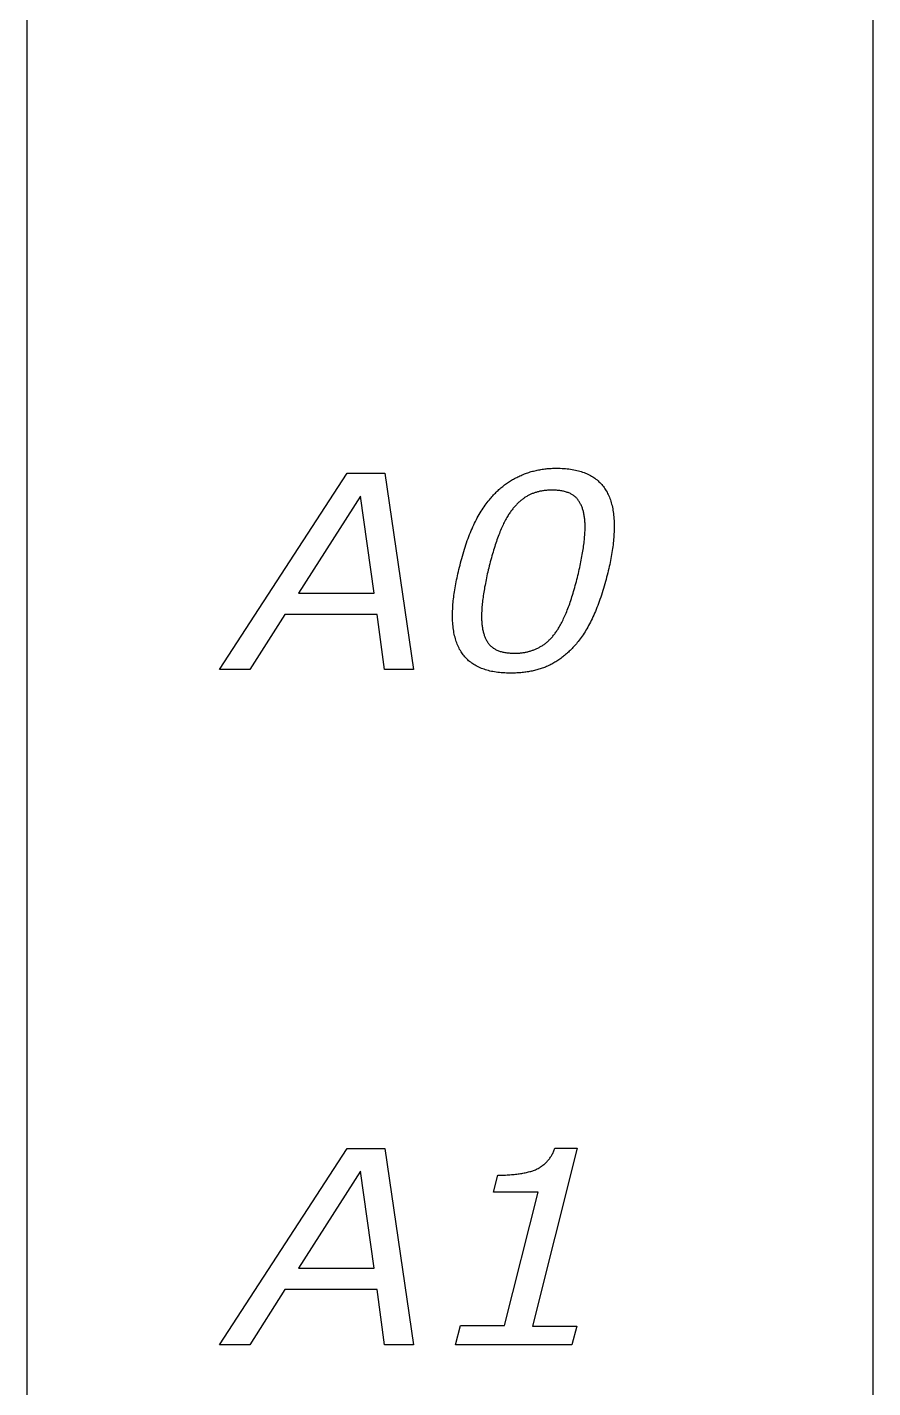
# Model space of a CAD drawing. Extents: x 0.06 to 4.03, y 0.06 to 10.05.
# Drawn here: x 0.061 to 2.026, y 3.557 to 6.72 of the extents above; entities that cross this region are included whole.
import ezdxf

# ---------------------------------------------------------------- set-up
doc = ezdxf.new("R2010")
doc.units = 0
doc.layers.add('CAPA_1', color=7, linetype='CONTINUOUS')

msp = doc.modelspace()

# ---------------------------------------------------------------- linework, layer by layer
at = {"layer": 'CAPA_1', "color": 7}
for points in [[(0.0615, 9.143), (2.0257, 9.143), (2.0257, 0.0605), (0.0615, 0.0605)], [(0.9584, 5.2266), (0.8912, 5.2266), (0.8745, 5.3549), (0.6598, 5.3549), (0.5782, 5.2266), (0.5083, 5.2266), (0.8046, 5.683), (0.8922, 5.683)], [(0.8671, 5.4046), (0.836, 5.6298), (0.6915, 5.4046)], [(0.9584, 3.6571), (0.8912, 3.6571), (0.8745, 3.7855), (0.6598, 3.7855), (0.5782, 3.6571), (0.5083, 3.6571), (0.8046, 4.1135), (0.8922, 4.1135)], [(0.8671, 3.8351), (0.836, 4.0604), (0.6915, 3.8351)]]:
    msp.add_lwpolyline(points, close=True, dxfattribs=at)
for points in [[(1.2035, 5.6757), (1.2061, 5.6769), (1.2086, 5.6781), (1.2111, 5.6792), (1.2137, 5.6803), (1.2163, 5.6814), (1.2189, 5.6824), (1.2216, 5.6833), (1.2242, 5.6843), (1.2269, 5.6852), (1.2296, 5.686), (1.2323, 5.6868), (1.2351, 5.6876), (1.2378, 5.6883), (1.2406, 5.689), (1.2434, 5.6897), (1.2463, 5.6903), (1.2491, 5.6909), (1.252, 5.6914), (1.2549, 5.6919), (1.2578, 5.6923), (1.2607, 5.6928), (1.2637, 5.6931), (1.2666, 5.6935), (1.2696, 5.6938), (1.2726, 5.694), (1.2757, 5.6942), (1.2787, 5.6944), (1.2818, 5.6946), (1.2849, 5.6947), (1.288, 5.6947), (1.2912, 5.6947)], [(1.2912, 5.6947), (1.2955, 5.6947), (1.2997, 5.6946), (1.3039, 5.6944), (1.308, 5.6942), (1.3121, 5.6939), (1.316, 5.6935), (1.3199, 5.693), (1.3237, 5.6925), (1.3275, 5.6919), (1.3312, 5.6913), (1.3348, 5.6905), (1.3383, 5.6897), (1.3418, 5.6889), (1.3451, 5.6879), (1.3485, 5.6869), (1.3517, 5.6858), (1.3549, 5.6847), (1.358, 5.6835), (1.361, 5.6822), (1.364, 5.6808), (1.3669, 5.6794), (1.3697, 5.6779), (1.3724, 5.6764), (1.3751, 5.6747), (1.3777, 5.673), (1.3802, 5.6713), (1.3827, 5.6694), (1.3851, 5.6675), (1.3874, 5.6655), (1.3896, 5.6635), (1.3918, 5.6614)], [(1.135, 5.6215), (1.1369, 5.6238), (1.1389, 5.6261), (1.1409, 5.6284), (1.1429, 5.6307), (1.1449, 5.6329), (1.1469, 5.635), (1.149, 5.6371), (1.1511, 5.6392), (1.1532, 5.6412), (1.1553, 5.6432), (1.1574, 5.6452), (1.1595, 5.6471), (1.1617, 5.649), (1.1639, 5.6508), (1.1661, 5.6526), (1.1683, 5.6544), (1.1705, 5.6561), (1.1728, 5.6577), (1.175, 5.6594), (1.1773, 5.6609), (1.1796, 5.6625), (1.1819, 5.664), (1.1842, 5.6655), (1.1866, 5.6669), (1.189, 5.6683), (1.1914, 5.6696), (1.1938, 5.6709), (1.1962, 5.6722), (1.1986, 5.6734), (1.2011, 5.6746), (1.2035, 5.6757)], [(1.3918, 5.6614), (1.3939, 5.6592), (1.396, 5.6569), (1.3979, 5.6546), (1.3998, 5.6522), (1.4016, 5.6498), (1.4034, 5.6472), (1.4051, 5.6446), (1.4067, 5.642), (1.4083, 5.6392), (1.4097, 5.6364), (1.4111, 5.6335), (1.4125, 5.6306), (1.4138, 5.6275), (1.415, 5.6244), (1.4161, 5.6212), (1.4172, 5.618), (1.4182, 5.6147), (1.4191, 5.6113), (1.42, 5.6078), (1.4208, 5.6043), (1.4215, 5.6007), (1.4221, 5.597), (1.4227, 5.5932), (1.4232, 5.5894), (1.4237, 5.5855), (1.4241, 5.5816), (1.4244, 5.5775), (1.4246, 5.5734), (1.4248, 5.5692), (1.4249, 5.565), (1.4249, 5.5607)], [(1.2233, 5.6303), (1.2217, 5.6294), (1.2201, 5.6284), (1.2186, 5.6275), (1.217, 5.6264), (1.2155, 5.6254), (1.214, 5.6243), (1.2124, 5.6232), (1.2109, 5.622), (1.2094, 5.6208), (1.2079, 5.6196), (1.2065, 5.6183), (1.205, 5.617), (1.2035, 5.6157), (1.202, 5.6143), (1.2006, 5.6129), (1.1991, 5.6114), (1.1977, 5.6099), (1.1963, 5.6084), (1.1949, 5.6068), (1.1934, 5.6052), (1.192, 5.6035), (1.1906, 5.6018), (1.1893, 5.6001), (1.1879, 5.5983), (1.1865, 5.5965), (1.1851, 5.5947), (1.1838, 5.5928), (1.1824, 5.5909), (1.1811, 5.5889), (1.1798, 5.587), (1.1785, 5.5849)], [(1.2801, 5.6438), (1.2781, 5.6438), (1.276, 5.6438), (1.274, 5.6437), (1.272, 5.6436), (1.27, 5.6435), (1.268, 5.6433), (1.266, 5.6431), (1.264, 5.6429), (1.2621, 5.6427), (1.2602, 5.6424), (1.2583, 5.6421), (1.2564, 5.6418), (1.2545, 5.6414), (1.2526, 5.6411), (1.2508, 5.6406), (1.2489, 5.6402), (1.2471, 5.6397), (1.2453, 5.6392), (1.2435, 5.6387), (1.2418, 5.6382), (1.24, 5.6376), (1.2383, 5.637), (1.2365, 5.6363), (1.2348, 5.6357), (1.2331, 5.635), (1.2314, 5.6343), (1.2298, 5.6335), (1.2281, 5.6327), (1.2265, 5.6319), (1.2249, 5.6311), (1.2233, 5.6303)], [(1.3403, 5.6221), (1.3392, 5.6235), (1.338, 5.6248), (1.3368, 5.6261), (1.3356, 5.6273), (1.3342, 5.6285), (1.3328, 5.6297), (1.3314, 5.6308), (1.3299, 5.6319), (1.3284, 5.6329), (1.3267, 5.6339), (1.3251, 5.6348), (1.3234, 5.6357), (1.3216, 5.6365), (1.3198, 5.6373), (1.3179, 5.638), (1.3159, 5.6387), (1.3139, 5.6394), (1.3119, 5.64), (1.3098, 5.6406), (1.3076, 5.6411), (1.3054, 5.6416), (1.3031, 5.642), (1.3008, 5.6424), (1.2984, 5.6427), (1.2959, 5.643), (1.2934, 5.6433), (1.2909, 5.6435), (1.2883, 5.6436), (1.2856, 5.6437), (1.2829, 5.6438), (1.2801, 5.6438)], [(1.0724, 5.4906), (1.074, 5.496), (1.0755, 5.5012), (1.0771, 5.5064), (1.0788, 5.5116), (1.0804, 5.5166), (1.0821, 5.5216), (1.0838, 5.5264), (1.0856, 5.5313), (1.0874, 5.536), (1.0892, 5.5407), (1.091, 5.5453), (1.0929, 5.5498), (1.0948, 5.5542), (1.0968, 5.5586), (1.0988, 5.5629), (1.1008, 5.5671), (1.1028, 5.5713), (1.1049, 5.5753), (1.107, 5.5793), (1.1092, 5.5832), (1.1114, 5.5871), (1.1136, 5.5909), (1.1158, 5.5946), (1.1181, 5.5982), (1.1204, 5.6017), (1.1228, 5.6052), (1.1251, 5.6086), (1.1276, 5.6119), (1.13, 5.6152), (1.1325, 5.6184), (1.135, 5.6215)], [(1.3574, 5.5591), (1.3574, 5.5618), (1.3573, 5.5644), (1.3572, 5.5669), (1.3571, 5.5694), (1.3569, 5.5719), (1.3567, 5.5743), (1.3565, 5.5767), (1.3562, 5.579), (1.3559, 5.5813), (1.3556, 5.5836), (1.3552, 5.5858), (1.3548, 5.588), (1.3544, 5.5902), (1.3539, 5.5923), (1.3534, 5.5944), (1.3528, 5.5964), (1.3522, 5.5984), (1.3516, 5.6003), (1.351, 5.6022), (1.3503, 5.6041), (1.3495, 5.6059), (1.3488, 5.6077), (1.348, 5.6095), (1.3471, 5.6112), (1.3463, 5.6129), (1.3454, 5.6145), (1.3444, 5.6161), (1.3435, 5.6177), (1.3424, 5.6192), (1.3414, 5.6207), (1.3403, 5.6221)], [(1.1785, 5.5849), (1.177, 5.5825), (1.1755, 5.5799), (1.174, 5.5773), (1.1725, 5.5746), (1.171, 5.5718), (1.1696, 5.5689), (1.1681, 5.566), (1.1667, 5.563), (1.1652, 5.5599), (1.1638, 5.5567), (1.1624, 5.5535), (1.161, 5.5502), (1.1596, 5.5468), (1.1582, 5.5433), (1.1568, 5.5397), (1.1555, 5.5361), (1.1541, 5.5324), (1.1527, 5.5286), (1.1514, 5.5247), (1.1501, 5.5208), (1.1487, 5.5168), (1.1474, 5.5127), (1.1461, 5.5085), (1.1448, 5.5042), (1.1435, 5.4999), (1.1422, 5.4955), (1.141, 5.491), (1.1397, 5.4865), (1.1385, 5.4818), (1.1372, 5.4771), (1.136, 5.4723)], [(1.3383, 5.4359), (1.3395, 5.4407), (1.3407, 5.4455), (1.3418, 5.4502), (1.3429, 5.4548), (1.344, 5.4594), (1.345, 5.4639), (1.3459, 5.4684), (1.3469, 5.4728), (1.3478, 5.4771), (1.3486, 5.4814), (1.3494, 5.4857), (1.3502, 5.4899), (1.3509, 5.494), (1.3516, 5.4981), (1.3523, 5.5021), (1.3529, 5.506), (1.3535, 5.5099), (1.354, 5.5138), (1.3545, 5.5176), (1.355, 5.5213), (1.3554, 5.525), (1.3558, 5.5286), (1.3561, 5.5321), (1.3564, 5.5356), (1.3567, 5.5391), (1.3569, 5.5425), (1.3571, 5.5458), (1.3572, 5.5491), (1.3573, 5.5523), (1.3574, 5.5555), (1.3574, 5.5586)], [(1.3574, 5.5586), (1.3574, 5.5591)], [(1.4249, 5.5582), (1.4249, 5.5543), (1.4248, 5.5503), (1.4247, 5.5463), (1.4245, 5.5422), (1.4243, 5.5381), (1.424, 5.5339), (1.4237, 5.5297), (1.4233, 5.5254), (1.4228, 5.5211), (1.4223, 5.5168), (1.4218, 5.5124), (1.4212, 5.508), (1.4206, 5.5035), (1.4199, 5.499), (1.4191, 5.4944), (1.4183, 5.4898), (1.4175, 5.4852), (1.4166, 5.4805), (1.4156, 5.4758), (1.4146, 5.471), (1.4136, 5.4661), (1.4125, 5.4613), (1.4113, 5.4564), (1.4101, 5.4514), (1.4088, 5.4464), (1.4075, 5.4414), (1.4062, 5.4363), (1.4047, 5.4311), (1.4033, 5.426), (1.4017, 5.4207), (1.4002, 5.4155)], [(1.4249, 5.5607), (1.4249, 5.5582)], [(1.0494, 5.3525), (1.0494, 5.3561), (1.0495, 5.3597), (1.0496, 5.3634), (1.0498, 5.3671), (1.05, 5.3709), (1.0502, 5.3748), (1.0505, 5.3787), (1.0509, 5.3827), (1.0513, 5.3867), (1.0518, 5.3908), (1.0523, 5.395), (1.0528, 5.3992), (1.0534, 5.4035), (1.0541, 5.4078), (1.0548, 5.4122), (1.0555, 5.4167), (1.0563, 5.4212), (1.0572, 5.4258), (1.058, 5.4304), (1.059, 5.4351), (1.06, 5.4399), (1.061, 5.4447), (1.0621, 5.4495), (1.0632, 5.4545), (1.0644, 5.4595), (1.0656, 5.4645), (1.0669, 5.4696), (1.0682, 5.4748), (1.0696, 5.48), (1.071, 5.4853), (1.0724, 5.4906)], [(1.136, 5.4723), (1.1348, 5.4675), (1.1336, 5.4628), (1.1325, 5.4582), (1.1314, 5.4535), (1.1303, 5.449), (1.1293, 5.4445), (1.1283, 5.44), (1.1274, 5.4356), (1.1265, 5.4313), (1.1257, 5.427), (1.1249, 5.4228), (1.1241, 5.4186), (1.1234, 5.4145), (1.1227, 5.4104), (1.122, 5.4064), (1.1214, 5.4024), (1.1208, 5.3985), (1.1203, 5.3946), (1.1198, 5.3908), (1.1193, 5.3871), (1.1189, 5.3834), (1.1185, 5.3797), (1.1182, 5.3762), (1.1179, 5.3726), (1.1176, 5.3691), (1.1174, 5.3657), (1.1172, 5.3623), (1.1171, 5.359), (1.117, 5.3557), (1.1169, 5.3525), (1.1169, 5.3494)], [(1.2958, 5.323), (1.2973, 5.3255), (1.2988, 5.3281), (1.3003, 5.3308), (1.3018, 5.3335), (1.3033, 5.3363), (1.3047, 5.3392), (1.3062, 5.3422), (1.3076, 5.3452), (1.3091, 5.3483), (1.3105, 5.3515), (1.3119, 5.3548), (1.3133, 5.3581), (1.3147, 5.3615), (1.3161, 5.365), (1.3175, 5.3686), (1.3188, 5.3722), (1.3202, 5.3759), (1.3216, 5.3797), (1.3229, 5.3836), (1.3242, 5.3875), (1.3256, 5.3916), (1.3269, 5.3957), (1.3282, 5.3998), (1.3295, 5.4041), (1.3308, 5.4084), (1.3321, 5.4128), (1.3333, 5.4173), (1.3346, 5.4218), (1.3358, 5.4265), (1.3371, 5.4312), (1.3383, 5.4359)], [(1.4002, 5.4155), (1.3986, 5.4102), (1.397, 5.405), (1.3953, 5.3999), (1.3937, 5.3949), (1.392, 5.3899), (1.3903, 5.3851), (1.3885, 5.3803), (1.3868, 5.3756), (1.385, 5.371), (1.3832, 5.3664), (1.3813, 5.3619), (1.3795, 5.3575), (1.3776, 5.3532), (1.3757, 5.349), (1.3737, 5.3449), (1.3718, 5.3408), (1.3698, 5.3368), (1.3678, 5.3329), (1.3657, 5.329), (1.3637, 5.3253), (1.3616, 5.3216), (1.3595, 5.318), (1.3573, 5.3145), (1.3552, 5.3111), (1.353, 5.3077), (1.3508, 5.3045), (1.3485, 5.3013), (1.3463, 5.2981), (1.344, 5.2951), (1.3417, 5.2922), (1.3393, 5.2893)], [(1.0825, 5.2516), (1.0804, 5.2537), (1.0783, 5.256), (1.0764, 5.2583), (1.0745, 5.2607), (1.0727, 5.2631), (1.0709, 5.2657), (1.0692, 5.2683), (1.0676, 5.271), (1.066, 5.2737), (1.0646, 5.2765), (1.0632, 5.2794), (1.0618, 5.2824), (1.0605, 5.2854), (1.0593, 5.2885), (1.0582, 5.2917), (1.0571, 5.295), (1.0561, 5.2983), (1.0552, 5.3017), (1.0543, 5.3052), (1.0535, 5.3087), (1.0528, 5.3124), (1.0522, 5.316), (1.0516, 5.3198), (1.0511, 5.3236), (1.0506, 5.3275), (1.0502, 5.3315), (1.0499, 5.3356), (1.0497, 5.3397), (1.0495, 5.3439), (1.0494, 5.3482), (1.0494, 5.3525)], [(1.1169, 5.3494), (1.1169, 5.3467), (1.117, 5.3442), (1.1171, 5.3416), (1.1172, 5.3391), (1.1174, 5.3366), (1.1176, 5.3342), (1.1178, 5.3318), (1.118, 5.3295), (1.1183, 5.3272), (1.1187, 5.3249), (1.119, 5.3227), (1.1194, 5.3205), (1.1199, 5.3183), (1.1203, 5.3162), (1.1208, 5.3142), (1.1214, 5.3121), (1.122, 5.3101), (1.1226, 5.3082), (1.1232, 5.3063), (1.1239, 5.3044), (1.1246, 5.3026), (1.1253, 5.3008), (1.1261, 5.299), (1.1269, 5.2973), (1.1278, 5.2956), (1.1287, 5.294), (1.1296, 5.2924), (1.1306, 5.2908), (1.1316, 5.2893), (1.1326, 5.2878), (1.1336, 5.2864)], [(1.2507, 5.2783), (1.2524, 5.2792), (1.254, 5.2801), (1.2557, 5.281), (1.2573, 5.2821), (1.2589, 5.2831), (1.2605, 5.2842), (1.2621, 5.2853), (1.2637, 5.2864), (1.2652, 5.2876), (1.2668, 5.2888), (1.2683, 5.2901), (1.2698, 5.2914), (1.2713, 5.2927), (1.2728, 5.2941), (1.2743, 5.2955), (1.2757, 5.297), (1.2772, 5.2984), (1.2786, 5.3), (1.28, 5.3015), (1.2814, 5.3031), (1.2828, 5.3047), (1.2842, 5.3064), (1.2855, 5.3081), (1.2869, 5.3098), (1.2882, 5.3116), (1.2895, 5.3134), (1.2908, 5.3153), (1.2921, 5.3172), (1.2934, 5.3191), (1.2946, 5.321), (1.2958, 5.323)], [(1.1336, 5.2864), (1.1348, 5.285), (1.136, 5.2837), (1.1372, 5.2824), (1.1385, 5.2812), (1.1398, 5.28), (1.1412, 5.2788), (1.1427, 5.2777), (1.1442, 5.2766), (1.1458, 5.2756), (1.1474, 5.2747), (1.1491, 5.2737), (1.1508, 5.2728), (1.1526, 5.272), (1.1544, 5.2712), (1.1563, 5.2705), (1.1583, 5.2698), (1.1603, 5.2691), (1.1624, 5.2685), (1.1645, 5.2679), (1.1666, 5.2674), (1.1689, 5.2669), (1.1712, 5.2665), (1.1735, 5.2661), (1.1759, 5.2658), (1.1783, 5.2655), (1.1808, 5.2653), (1.1834, 5.2651), (1.186, 5.2649), (1.1887, 5.2648), (1.1914, 5.2647), (1.1942, 5.2647)], [(1.3393, 5.2893), (1.3373, 5.2869), (1.3353, 5.2846), (1.3332, 5.2823), (1.3312, 5.28), (1.3291, 5.2778), (1.327, 5.2756), (1.3249, 5.2735), (1.3228, 5.2714), (1.3207, 5.2694), (1.3186, 5.2674), (1.3164, 5.2654), (1.3142, 5.2635), (1.3121, 5.2616), (1.3099, 5.2597), (1.3076, 5.2579), (1.3054, 5.2562), (1.3032, 5.2545), (1.3009, 5.2528), (1.2987, 5.2511), (1.2964, 5.2495), (1.2941, 5.248), (1.2918, 5.2465), (1.2895, 5.245), (1.2871, 5.2436), (1.2848, 5.2422), (1.2824, 5.2408), (1.2801, 5.2395), (1.2777, 5.2383), (1.2753, 5.2371), (1.2729, 5.2359), (1.2704, 5.2347)], [(1.1835, 5.2184), (1.1791, 5.2185), (1.1749, 5.2186), (1.1707, 5.2188), (1.1665, 5.219), (1.1625, 5.2193), (1.1585, 5.2197), (1.1546, 5.2201), (1.1508, 5.2206), (1.147, 5.2212), (1.1433, 5.2219), (1.1397, 5.2226), (1.1361, 5.2234), (1.1327, 5.2243), (1.1292, 5.2252), (1.1259, 5.2262), (1.1227, 5.2273), (1.1195, 5.2284), (1.1164, 5.2296), (1.1133, 5.2309), (1.1104, 5.2322), (1.1075, 5.2336), (1.1046, 5.2351), (1.1019, 5.2367), (1.0992, 5.2383), (1.0966, 5.24), (1.0941, 5.2417), (1.0916, 5.2436), (1.0892, 5.2455), (1.0869, 5.2474), (1.0847, 5.2495), (1.0825, 5.2516)], [(1.1942, 5.2647), (1.1961, 5.2647), (1.1981, 5.2647), (1.2, 5.2648), (1.202, 5.2649), (1.2039, 5.265), (1.2058, 5.2652), (1.2077, 5.2654), (1.2096, 5.2656), (1.2115, 5.2658), (1.2134, 5.2661), (1.2152, 5.2664), (1.2171, 5.2667), (1.2189, 5.2671), (1.2208, 5.2675), (1.2226, 5.2679), (1.2244, 5.2683), (1.2262, 5.2688), (1.2281, 5.2693), (1.2298, 5.2698), (1.2316, 5.2703), (1.2334, 5.2709), (1.2352, 5.2715), (1.2369, 5.2722), (1.2387, 5.2728), (1.2404, 5.2735), (1.2422, 5.2742), (1.2439, 5.275), (1.2456, 5.2758), (1.2473, 5.2766), (1.249, 5.2774), (1.2507, 5.2783)], [(1.2704, 5.2347), (1.268, 5.2337), (1.2655, 5.2327), (1.2631, 5.2317), (1.2606, 5.2308), (1.258, 5.2299), (1.2555, 5.229), (1.2529, 5.2282), (1.2503, 5.2274), (1.2477, 5.2266), (1.245, 5.2259), (1.2423, 5.2252), (1.2396, 5.2246), (1.2369, 5.2239), (1.2341, 5.2233), (1.2314, 5.2228), (1.2286, 5.2223), (1.2257, 5.2218), (1.2229, 5.2213), (1.22, 5.2209), (1.2171, 5.2205), (1.2142, 5.2201), (1.2112, 5.2198), (1.2082, 5.2195), (1.2052, 5.2193), (1.2022, 5.2191), (1.1991, 5.2189), (1.196, 5.2187), (1.1929, 5.2186), (1.1898, 5.2185), (1.1867, 5.2185), (1.1835, 5.2184)], [(1.2871, 4.1142), (1.3393, 4.1142), (1.2353, 3.7006), (1.3383, 3.7006), (1.3269, 3.6571)], [(1.2443, 4.065), (1.2464, 4.0661), (1.2484, 4.0672), (1.2504, 4.0683), (1.2523, 4.0695), (1.2541, 4.0707), (1.256, 4.072), (1.2577, 4.0732), (1.2595, 4.0745), (1.2612, 4.0759), (1.2628, 4.0773), (1.2644, 4.0787), (1.266, 4.0801), (1.2675, 4.0816), (1.269, 4.0831), (1.2704, 4.0847), (1.2718, 4.0863), (1.2731, 4.0879), (1.2744, 4.0895), (1.2757, 4.0912), (1.2769, 4.0929), (1.278, 4.0947), (1.2791, 4.0965), (1.2802, 4.0983), (1.2812, 4.1002), (1.2822, 4.1021), (1.2831, 4.104), (1.284, 4.106), (1.2849, 4.108), (1.2857, 4.11), (1.2864, 4.1121), (1.2871, 4.1142)], [(1.3269, 3.6571), (1.0567, 3.6571), (1.0681, 3.7016), (1.1704, 3.7016), (1.2487, 4.0118), (1.145, 4.0118), (1.1547, 4.0515)], [(1.1547, 4.0515), (1.1584, 4.0515), (1.1621, 4.0515), (1.1657, 4.0516), (1.1692, 4.0517), (1.1727, 4.0518), (1.1761, 4.052), (1.1795, 4.0522), (1.1828, 4.0524), (1.1861, 4.0526), (1.1893, 4.0529), (1.1925, 4.0532), (1.1956, 4.0535), (1.1986, 4.0539), (1.2016, 4.0542), (1.2046, 4.0546), (1.2075, 4.0551), (1.2103, 4.0556), (1.2131, 4.056), (1.2158, 4.0566), (1.2185, 4.0571), (1.2211, 4.0577), (1.2237, 4.0583), (1.2262, 4.0589), (1.2287, 4.0596), (1.2311, 4.0603), (1.2334, 4.061), (1.2357, 4.0618), (1.2379, 4.0625), (1.2401, 4.0633), (1.2423, 4.0642), (1.2443, 4.065)]]:
    msp.add_lwpolyline(points, dxfattribs=at)

doc.saveas('drawing.dxf')
